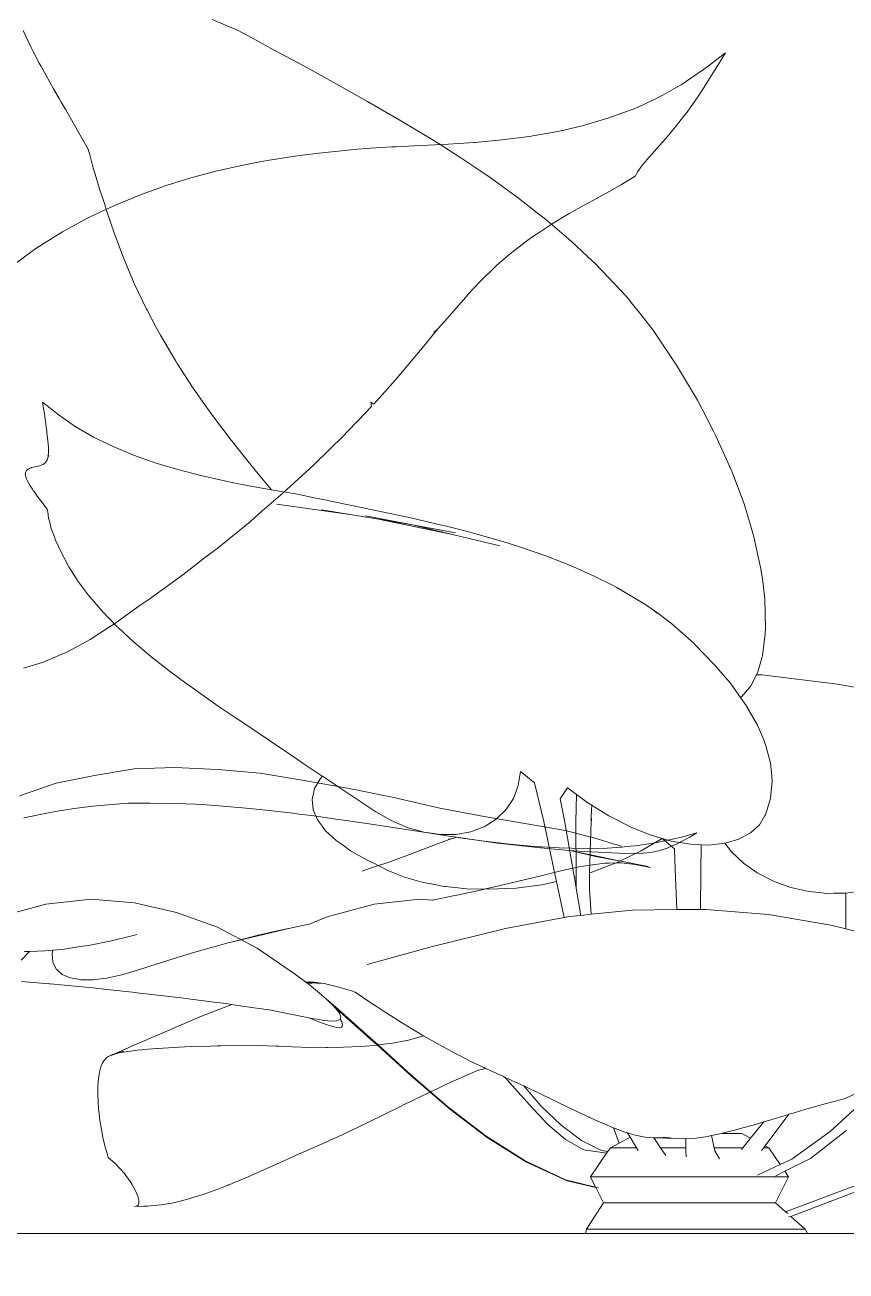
# Model space of a CAD drawing. Header units: inches. Extents: x 249 to 1192, y -18 to 440.
# Drawn here: x 597.602 to 597.947, y 264.332 to 264.856 of the extents above; entities that cross this region are included whole.
import ezdxf

# ---------------------------------------------------------------- set-up
doc = ezdxf.new("R2010")
doc.units = ezdxf.units.IN
doc.header["$MEASUREMENT"] = 0
doc.layers.add('DINDING', color=6, linetype='Continuous', lineweight=0)
doc.layers.add('VEGETASI', color=60, linetype='Continuous', lineweight=0)
doc.layers.add('KOLOM', color=5, linetype='Continuous')

# ---------------------------------------------------------------- blocks, each defined once
blk = doc.blocks.new('tanaman')
for p, q in [((585.20644, 360.33526), (585.19553, 360.33999)), ((585.11607, 360.33533), (585.11801, 360.33106)), ((585.21423, 360.33106), (585.20644, 360.33526)), ((585.11801, 360.33106), (585.11945, 360.32821)), ((585.11945, 360.32821), (585.12029, 360.32647)), ((585.22005, 360.32795), (585.21423, 360.33106)), ((585.2219, 360.32695), (585.22005, 360.32795)), ((585.12029, 360.32647), (585.12289, 360.32158)), ((585.23371, 360.32058), (585.2219, 360.32695)), ((585.87319, 360.32601), (585.86668, 360.32088)), ((585.87012, 360.32086), (585.87319, 360.32601)), ((585.12289, 360.32158), (585.12371, 360.32014)), ((585.12371, 360.32014), (585.12578, 360.31636)), ((585.24642, 360.31363), (585.23371, 360.32058)), ((585.86406, 360.31888), (585.85456, 360.31249)), ((585.86668, 360.32088), (585.86406, 360.31888)), ((585.86429, 360.31152), (585.86864, 360.31848)), ((585.86864, 360.31848), (585.87012, 360.32086)), ((585.12578, 360.31636), (585.12891, 360.31082)), ((585.24733, 360.31313), (585.24642, 360.31363)), ((585.26084, 360.30557), (585.24733, 360.31313)), ((585.85456, 360.31249), (585.85153, 360.31078)), ((585.12891, 360.31082), (585.13128, 360.30675)), ((585.84467, 360.30699), (585.83865, 360.30416)), ((585.8467, 360.30805), (585.84467, 360.30699)), ((585.85153, 360.31078), (585.8467, 360.30805)), ((585.86044, 360.3058), (585.86429, 360.31152)), ((585.13128, 360.30675), (585.13227, 360.30496)), ((585.13227, 360.30496), (585.13385, 360.3023)), ((585.13385, 360.3023), (585.13583, 360.29878)), ((585.27417, 360.29786), (585.26084, 360.30557)), ((585.8344, 360.30232), (585.82383, 360.29845)), ((585.83865, 360.30416), (585.8344, 360.30232)), ((585.85709, 360.30108), (585.85869, 360.30326)), ((585.85869, 360.30326), (585.86009, 360.30528)), ((585.86009, 360.30528), (585.86044, 360.3058)), ((585.13583, 360.29878), (585.13955, 360.29228)), ((585.27722, 360.29604), (585.27417, 360.29786)), ((585.82383, 360.29845), (585.81298, 360.2953)), ((585.85225, 360.29488), (585.85606, 360.29975)), ((585.85606, 360.29975), (585.85709, 360.30108)), ((585.13955, 360.29228), (585.14343, 360.28546)), ((585.28724, 360.28996), (585.27722, 360.29604)), ((585.80193, 360.29279), (585.79072, 360.29085)), ((585.80462, 360.29336), (585.80193, 360.29279)), ((585.8053, 360.29351), (585.80462, 360.29336)), ((585.80494, 360.2933), (585.80462, 360.29336)), ((585.8053, 360.29351), (585.80494, 360.2933)), ((585.81298, 360.2953), (585.8053, 360.29351)), ((585.8487, 360.29061), (585.85225, 360.29488)), ((585.29047, 360.28794), (585.28724, 360.28996)), ((585.29998, 360.28186), (585.29047, 360.28794)), ((585.73312, 360.28642), (585.72413, 360.28586)), ((585.73491, 360.28653), (585.73312, 360.28642)), ((585.74261, 360.28689), (585.73491, 360.28653)), ((585.7568, 360.28757), (585.74261, 360.28689)), ((585.76334, 360.28799), (585.7568, 360.28757)), ((585.76756, 360.28829), (585.76334, 360.28799)), ((585.7681, 360.28833), (585.76756, 360.28829)), ((585.77942, 360.28939), (585.7681, 360.28833)), ((585.79072, 360.29085), (585.77942, 360.28939)), ((585.84255, 360.28363), (585.84545, 360.28688)), ((585.84545, 360.28688), (585.84809, 360.28986)), ((585.84809, 360.28986), (585.8487, 360.29061)), ((585.14343, 360.28546), (585.14412, 360.28316)), ((585.14412, 360.28316), (585.14558, 360.2775)), ((585.30596, 360.27787), (585.29998, 360.28186)), ((585.69147, 360.28244), (585.68061, 360.28072)), ((585.69557, 360.28299), (585.69147, 360.28244)), ((585.70236, 360.28385), (585.69557, 360.28299)), ((585.71326, 360.28497), (585.70236, 360.28385)), ((585.71694, 360.28529), (585.71326, 360.28497)), ((585.72413, 360.28586), (585.71694, 360.28529)), ((585.83992, 360.28065), (585.84004, 360.2808)), ((585.84004, 360.2808), (585.84255, 360.28363)), ((585.14558, 360.2775), (585.1464, 360.27501)), ((585.31232, 360.27352), (585.30596, 360.27787)), ((585.65915, 360.27623), (585.6518, 360.2743)), ((585.66983, 360.27866), (585.65915, 360.27623)), ((585.67761, 360.28017), (585.66983, 360.27866)), ((585.68061, 360.28072), (585.67761, 360.28017)), ((585.83526, 360.27408), (585.83636, 360.27609)), ((585.83636, 360.27609), (585.83796, 360.2783)), ((585.83796, 360.2783), (585.8394, 360.28)), ((585.8394, 360.28), (585.83992, 360.28065)), ((585.1464, 360.27501), (585.14816, 360.26889)), ((585.32421, 360.26491), (585.31232, 360.27352)), ((585.64413, 360.27207), (585.63828, 360.27019)), ((585.64863, 360.27342), (585.64413, 360.27207)), ((585.6518, 360.2743), (585.64863, 360.27342)), ((585.82494, 360.26799), (585.82953, 360.2706)), ((585.82953, 360.2706), (585.83025, 360.27101)), ((585.83025, 360.27101), (585.83239, 360.2723)), ((585.83239, 360.2723), (585.83526, 360.27408)), ((585.14816, 360.26889), (585.15039, 360.26223)), ((585.62813, 360.26655), (585.61822, 360.26247)), ((585.63828, 360.27019), (585.62813, 360.26655)), ((585.81937, 360.26494), (585.81974, 360.26515)), ((585.81974, 360.26515), (585.82494, 360.26799)), ((585.15039, 360.26223), (585.15115, 360.25966)), ((585.33209, 360.25881), (585.32421, 360.26491)), ((585.61468, 360.26094), (585.60628, 360.25702)), ((585.61822, 360.26247), (585.61468, 360.26094)), ((585.80762, 360.25842), (585.81358, 360.26178)), ((585.81358, 360.26178), (585.81937, 360.26494)), ((585.15115, 360.25966), (585.15455, 360.24988)), ((585.33557, 360.25602), (585.33209, 360.25881)), ((585.34638, 360.24683), (585.33557, 360.25602)), ((585.60284, 360.25526), (585.59468, 360.25075)), ((585.60628, 360.25702), (585.60284, 360.25526)), ((585.79995, 360.25382), (585.80152, 360.25479)), ((585.80152, 360.25479), (585.80619, 360.25761)), ((585.80619, 360.25761), (585.80762, 360.25842)), ((585.15455, 360.24988), (585.15814, 360.24021)), ((585.59468, 360.25075), (585.58654, 360.24571)), ((585.79229, 360.24874), (585.79532, 360.2508)), ((585.79532, 360.2508), (585.79995, 360.25382)), ((585.35521, 360.23863), (585.34638, 360.24683)), ((585.58654, 360.24571), (585.5835, 360.2437)), ((585.78279, 360.2415), (585.78907, 360.2464)), ((585.78907, 360.2464), (585.79229, 360.24874)), ((585.15814, 360.24021), (585.15835, 360.23961)), ((585.15835, 360.23961), (585.16279, 360.22905)), ((585.5835, 360.2437), (585.57279, 360.2359)), ((585.77844, 360.23782), (585.78279, 360.2415)), ((585.35657, 360.23731), (585.35521, 360.23863)), ((585.36942, 360.22369), (585.35657, 360.23731)), ((585.77028, 360.23003), (585.77652, 360.23606)), ((585.77652, 360.23606), (585.77844, 360.23782)), ((585.16279, 360.22905), (585.16793, 360.2183)), ((585.76501, 360.2244), (585.77028, 360.23003)), ((585.37275, 360.21973), (585.36942, 360.22369)), ((585.7553, 360.21319), (585.76493, 360.22431)), ((585.76493, 360.22431), (585.76501, 360.2244)), ((585.16793, 360.2183), (585.16819, 360.21782)), ((585.37275, 360.21973), (585.37454, 360.21744)), ((585.37467, 360.21738), (585.37275, 360.21973)), ((585.37467, 360.21738), (585.37275, 360.21973)), ((585.37467, 360.21738), (585.37275, 360.21973)), ((585.37467, 360.21738), (585.37275, 360.21973)), ((585.37467, 360.21738), (585.37275, 360.21973)), ((585.16819, 360.21782), (585.17206, 360.21066)), ((585.37467, 360.21738), (585.37454, 360.21744)), ((585.38078, 360.20948), (585.37467, 360.21738)), ((585.75256, 360.21015), (585.7553, 360.21319)), ((585.17206, 360.21066), (585.17375, 360.20741)), ((585.39038, 360.19521), (585.38078, 360.20948)), ((585.74582, 360.20197), (585.75096, 360.20832)), ((585.75256, 360.21015), (585.75066, 360.20845)), ((585.75096, 360.20832), (585.75066, 360.20845)), ((585.75096, 360.20832), (585.75256, 360.21015)), ((585.75096, 360.20832), (585.75256, 360.21015)), ((585.75096, 360.20832), (585.75256, 360.21015)), ((585.75096, 360.20832), (585.75256, 360.21015)), ((585.75096, 360.20832), (585.75256, 360.21015)), ((585.17375, 360.20741), (585.18021, 360.19646)), ((585.73596, 360.19023), (585.74582, 360.20197)), ((585.18021, 360.19646), (585.18088, 360.19545)), ((585.18088, 360.19545), (585.18728, 360.18549)), ((585.39064, 360.1948), (585.39038, 360.19521)), ((585.39939, 360.18003), (585.39064, 360.1948)), ((585.72542, 360.17836), (585.73569, 360.18988)), ((585.73569, 360.18988), (585.73596, 360.19023)), ((585.18728, 360.18549), (585.19181, 360.17911)), ((585.12426, 360.1793), (585.12479, 360.1758)), ((585.12873, 360.17568), (585.12426, 360.1793)), ((585.19181, 360.17911), (585.19492, 360.17459)), ((585.40326, 360.1728), (585.39939, 360.18003)), ((585.71886, 360.17157), (585.72455, 360.17739)), ((585.72426, 360.1793), (585.72455, 360.17739)), ((585.72542, 360.17836), (585.72426, 360.1793)), ((585.12479, 360.1758), (585.12502, 360.17443)), ((585.12502, 360.17443), (585.12562, 360.17005)), ((585.13087, 360.174), (585.12873, 360.17568)), ((585.13799, 360.16907), (585.13087, 360.174)), ((585.19492, 360.17459), (585.19608, 360.17308)), ((585.19608, 360.17308), (585.20308, 360.16379)), ((585.40618, 360.16711), (585.40326, 360.1728)), ((585.71434, 360.16677), (585.71886, 360.17157)), ((585.12562, 360.17005), (585.126, 360.16699)), ((585.126, 360.16699), (585.12612, 360.16626)), ((585.12612, 360.16626), (585.12631, 360.1643)), ((585.14567, 360.1646), (585.13799, 360.16907)), ((585.40708, 360.16532), (585.40618, 360.16711)), ((585.71294, 360.16525), (585.71434, 360.16677)), ((585.12631, 360.1643), (585.1265, 360.16303)), ((585.1265, 360.16303), (585.12674, 360.16033)), ((585.14855, 360.16313), (585.14567, 360.1646)), ((585.15179, 360.16155), (585.14855, 360.16313)), ((585.15387, 360.16058), (585.15179, 360.16155)), ((585.16253, 360.15699), (585.15387, 360.16058)), ((585.20308, 360.16379), (585.20954, 360.15565)), ((585.41364, 360.15078), (585.40708, 360.16532)), ((585.70043, 360.15302), (585.71294, 360.16525)), ((585.12663, 360.15634), (585.12622, 360.15495)), ((585.12666, 360.15675), (585.12663, 360.15634)), ((585.12679, 360.15812), (585.12666, 360.15685)), ((585.12666, 360.15685), (585.12697, 360.1567)), ((585.12666, 360.15685), (585.12666, 360.15675)), ((585.12666, 360.15685), (585.12666, 360.15675)), ((585.12666, 360.15685), (585.12666, 360.15675)), ((585.12666, 360.15685), (585.12666, 360.15675)), ((585.12666, 360.15685), (585.12666, 360.15675)), ((585.12697, 360.1567), (585.12666, 360.15675)), ((585.12674, 360.16033), (585.12679, 360.15812)), ((585.17161, 360.15379), (585.16253, 360.15699)), ((585.20954, 360.15565), (585.21363, 360.15068)), ((585.11752, 360.15056), (585.11708, 360.14971)), ((585.11781, 360.15079), (585.11752, 360.15056)), ((585.11836, 360.15123), (585.11781, 360.15079)), ((585.11941, 360.15166), (585.11836, 360.15123)), ((585.11961, 360.15174), (585.11941, 360.15166)), ((585.12309, 360.15253), (585.11961, 360.15174)), ((585.12389, 360.15285), (585.12309, 360.15253)), ((585.12442, 360.15307), (585.12389, 360.15285)), ((585.12449, 360.1531), (585.12442, 360.15307)), ((585.12552, 360.15389), (585.12449, 360.1531)), ((585.12622, 360.15495), (585.12552, 360.15389)), ((585.1734, 360.15323), (585.17161, 360.15379)), ((585.18104, 360.15095), (585.1734, 360.15323)), ((585.19077, 360.14841), (585.18104, 360.15095)), ((585.21363, 360.15068), (585.21613, 360.14757)), ((585.41386, 360.15025), (585.41364, 360.15078)), ((585.41903, 360.13653), (585.41386, 360.15025)), ((585.68731, 360.14096), (585.69993, 360.15257)), ((585.69993, 360.15257), (585.70043, 360.15302)), ((585.11705, 360.14907), (585.11702, 360.14866)), ((585.11702, 360.14866), (585.11734, 360.14739)), ((585.11708, 360.14971), (585.11705, 360.14907)), ((585.11734, 360.14739), (585.11754, 360.14699)), ((585.11754, 360.14699), (585.11802, 360.14589)), ((585.11802, 360.14589), (585.11903, 360.14413)), ((585.20074, 360.14615), (585.19077, 360.14841)), ((585.2013, 360.14603), (585.20074, 360.14615)), ((585.20388, 360.14551), (585.2013, 360.14603)), ((585.21087, 360.14411), (585.20388, 360.14551)), ((585.21613, 360.14757), (585.22046, 360.14238)), ((585.11903, 360.14413), (585.11999, 360.14274)), ((585.11999, 360.14274), (585.12038, 360.1421)), ((585.12038, 360.1421), (585.12112, 360.14113)), ((585.12112, 360.14113), (585.12204, 360.13979)), ((585.12204, 360.13979), (585.124, 360.13718)), ((585.22046, 360.14238), (585.21087, 360.14411)), ((585.22112, 360.14226), (585.22046, 360.14238)), ((585.23142, 360.14056), (585.22112, 360.14226)), ((585.23838, 360.1391), (585.23142, 360.14056)), ((585.67847, 360.13344), (585.68731, 360.14096)), ((585.124, 360.13718), (585.12625, 360.13429)), ((585.12625, 360.13429), (585.12644, 360.13323)), ((585.2543, 360.13191), (585.2227, 360.13643)), ((585.24356, 360.13804), (585.23838, 360.1391)), ((585.2452, 360.1377), (585.24356, 360.13804)), ((585.25567, 360.13555), (585.2452, 360.1377)), ((585.26689, 360.13321), (585.25567, 360.13555)), ((585.42177, 360.12763), (585.41903, 360.13653)), ((585.12644, 360.13323), (585.12676, 360.13051)), ((585.12676, 360.13051), (585.12714, 360.12929)), ((585.12714, 360.12929), (585.12793, 360.12617)), ((585.2543, 360.13191), (585.2414, 360.13404)), ((585.26545, 360.13008), (585.2543, 360.13191)), ((585.27973, 360.12773), (585.26, 360.13149)), ((585.29645, 360.12372), (585.26545, 360.13008)), ((585.27973, 360.12773), (585.26545, 360.13008)), ((585.26769, 360.13304), (585.26689, 360.13321)), ((585.27959, 360.13046), (585.26769, 360.13304)), ((585.29132, 360.12775), (585.27959, 360.13046)), ((585.65957, 360.1177), (585.67365, 360.12916)), ((585.67365, 360.12916), (585.67847, 360.13344)), ((585.12793, 360.12617), (585.12928, 360.12268)), ((585.29774, 360.12431), (585.27973, 360.12773)), ((585.29645, 360.12372), (585.27973, 360.12773)), ((585.294, 360.1271), (585.29132, 360.12775)), ((585.30285, 360.12487), (585.294, 360.1271)), ((585.30569, 360.12411), (585.30285, 360.12487)), ((585.31412, 360.12176), (585.30569, 360.12411)), ((585.42319, 360.12266), (585.42177, 360.12763)), ((585.12928, 360.12268), (585.12975, 360.12129)), ((585.12975, 360.12129), (585.13222, 360.1159)), ((585.3164, 360.11894), (585.29645, 360.12372)), ((585.31943, 360.12017), (585.31412, 360.12176)), ((585.32511, 360.11837), (585.31943, 360.12017)), ((585.42609, 360.10927), (585.42319, 360.12266)), ((585.13222, 360.1159), (585.13517, 360.11038)), ((585.33579, 360.11468), (585.32511, 360.11837)), ((585.34293, 360.11193), (585.33579, 360.11468)), ((585.65228, 360.11223), (585.65453, 360.11394)), ((585.65453, 360.11394), (585.65957, 360.1177)), ((585.13517, 360.11038), (585.13534, 360.11004)), ((585.13534, 360.11004), (585.13923, 360.10395)), ((585.34611, 360.11062), (585.34293, 360.11193)), ((585.35605, 360.10619), (585.34611, 360.11062)), ((585.42672, 360.10486), (585.42609, 360.10927)), ((585.64518, 360.10667), (585.65228, 360.11223)), ((585.13923, 360.10395), (585.1439, 360.09774)), ((585.3643, 360.10203), (585.35605, 360.10619)), ((585.42698, 360.10286), (585.42672, 360.10486)), ((585.42772, 360.09648), (585.42698, 360.10286)), ((585.63059, 360.09613), (585.64518, 360.10667)), ((585.1439, 360.09774), (585.14414, 360.09747)), ((585.36559, 360.10134), (585.3643, 360.10203)), ((585.37778, 360.09405), (585.36559, 360.10134)), ((585.14414, 360.09747), (585.14773, 360.09333)), ((585.14773, 360.09333), (585.14933, 360.09143)), ((585.38093, 360.09189), (585.37778, 360.09405)), ((585.42803, 360.08436), (585.42772, 360.09648)), ((585.61605, 360.08587), (585.62735, 360.09397)), ((585.62735, 360.09397), (585.63059, 360.09613)), ((585.14933, 360.09143), (585.15549, 360.08507)), ((585.38093, 360.09189), (585.38254, 360.09068)), ((585.38276, 360.09059), (585.38093, 360.09189)), ((585.38276, 360.09059), (585.38254, 360.09068)), ((585.38868, 360.0861), (585.38276, 360.09059)), ((585.15549, 360.08507), (585.15613, 360.08449)), ((585.15613, 360.08449), (585.16235, 360.07868)), ((585.39799, 360.07784), (585.38868, 360.0861)), ((585.42783, 360.08188), (585.42803, 360.08436)), ((585.60635, 360.07957), (585.61444, 360.08486)), ((585.61444, 360.08486), (585.61605, 360.08587)), ((585.16235, 360.07868), (585.16678, 360.07497)), ((585.39824, 360.07759), (585.39799, 360.07784)), ((585.40664, 360.06898), (585.39824, 360.07759)), ((585.42678, 360.07287), (585.42783, 360.08188)), ((585.59671, 360.07433), (585.60635, 360.07957)), ((585.16678, 360.07497), (585.16987, 360.07231)), ((585.16987, 360.07231), (585.17101, 360.07144)), ((585.17101, 360.07144), (585.178, 360.06599)), ((585.42486, 360.06593), (585.42649, 360.07175)), ((585.42649, 360.07175), (585.42678, 360.07287)), ((585.58729, 360.07028), (585.59313, 360.07285)), ((585.59313, 360.07285), (585.59671, 360.07433)), ((585.41025, 360.06479), (585.40664, 360.06898)), ((585.57822, 360.06755), (585.58663, 360.0701)), ((585.58663, 360.0701), (585.58729, 360.07028)), ((585.178, 360.06599), (585.18451, 360.0612)), ((585.18451, 360.0612), (585.18865, 360.05826)), ((585.41302, 360.06145), (585.41025, 360.06479)), ((585.41387, 360.06039), (585.41302, 360.06145)), ((585.42187, 360.06011), (585.42424, 360.06473)), ((585.42424, 360.06473), (585.42486, 360.06593)), ((585.42424, 360.06473), (585.42652, 360.06466)), ((585.42652, 360.06466), (585.45826, 360.06082)), ((585.18865, 360.05826), (585.19121, 360.05641)), ((585.19121, 360.05641), (585.19809, 360.05162)), ((585.4175, 360.05525), (585.41387, 360.06039)), ((585.4179, 360.05552), (585.42041, 360.0584)), ((585.42041, 360.0584), (585.42187, 360.06011)), ((585.45826, 360.06082), (585.48477, 360.05619)), ((585.19809, 360.05162), (585.20513, 360.04684)), ((585.4175, 360.05525), (585.41757, 360.0553)), ((585.41988, 360.0519), (585.4175, 360.05525)), ((585.41757, 360.0553), (585.4179, 360.05552)), ((585.42006, 360.05159), (585.41988, 360.0519)), ((585.42461, 360.04355), (585.42006, 360.05159)), ((585.20513, 360.04684), (585.20839, 360.04468)), ((585.20839, 360.04468), (585.21228, 360.04201)), ((585.21228, 360.04201), (585.22684, 360.03219)), ((585.42685, 360.03837), (585.42461, 360.04355)), ((585.42803, 360.03543), (585.42685, 360.03837)), ((585.43011, 360.02757), (585.42803, 360.03543)), ((585.22684, 360.03219), (585.22929, 360.03058)), ((585.22929, 360.03058), (585.23002, 360.03009)), ((585.23002, 360.03009), (585.23423, 360.02722)), ((585.23423, 360.02722), (585.24168, 360.02222)), ((585.4304, 360.025), (585.43011, 360.02757)), ((585.43052, 360.02383), (585.4304, 360.025)), ((585.62479, 360.0252), (585.60808, 360.02251)), ((585.64188, 360.02582), (585.62479, 360.0252)), ((585.65988, 360.025), (585.64188, 360.02582)), ((585.67776, 360.02346), (585.65988, 360.025)), ((585.23856, 360.01694), (585.24101, 360.02125)), ((585.24101, 360.02125), (585.24112, 360.02138)), ((585.24112, 360.02138), (585.24182, 360.02212)), ((585.24168, 360.02222), (585.24182, 360.02212)), ((585.24182, 360.02212), (585.24918, 360.01721)), ((585.32415, 360.01826), (585.32507, 360.02412)), ((585.32507, 360.02412), (585.33103, 360.01935)), ((585.3349, 360.00307), (585.33103, 360.01935)), ((585.4302, 360.01289), (585.43084, 360.02004)), ((585.43084, 360.02004), (585.43052, 360.02383)), ((585.59197, 360.01924), (585.57662, 360.01391)), ((585.60808, 360.02251), (585.59197, 360.01924)), ((585.69622, 360.02034), (585.67776, 360.02346)), ((585.71513, 360.01705), (585.69622, 360.02034)), ((585.23765, 360.01313), (585.23804, 360.01486)), ((585.23804, 360.01486), (585.23856, 360.01694)), ((585.24918, 360.01721), (585.25381, 360.01418)), ((585.25381, 360.01418), (585.25673, 360.01221)), ((585.32209, 360.01285), (585.32415, 360.01826)), ((585.34485, 360.01723), (585.34177, 360.01268)), ((585.34485, 360.01723), (585.34856, 360.01451)), ((585.34837, 360.00301), (585.34856, 360.01451)), ((585.34856, 360.01451), (585.35344, 360.01094)), ((585.73386, 360.0132), (585.71513, 360.01705)), ((585.23753, 360.01257), (585.23765, 360.01313)), ((585.23793, 360.00817), (585.23753, 360.01257)), ((585.25673, 360.01221), (585.26433, 360.00724)), ((585.31895, 360.00807), (585.32209, 360.01285)), ((585.34177, 360.01268), (585.34354, 360.00353)), ((585.35344, 360.01094), (585.35502, 360.00997)), ((585.35502, 360.00997), (585.35482, 360.0057)), ((585.35502, 360.00997), (585.3563, 360.00919)), ((585.3563, 360.00919), (585.36224, 360.00546)), ((585.42807, 360.00597), (585.42978, 360.01143)), ((585.42978, 360.01143), (585.4302, 360.01289)), ((585.60738, 360.00957), (585.59953, 360.00858)), ((585.61067, 360.0099), (585.60738, 360.00957)), ((585.61872, 360.01057), (585.61067, 360.0099)), ((585.62209, 360.01076), (585.61872, 360.01057)), ((585.63138, 360.01089), (585.62209, 360.01076)), ((585.64087, 360.01075), (585.63138, 360.01089)), ((585.64633, 360.01057), (585.64087, 360.01075)), ((585.65053, 360.01037), (585.64633, 360.01057)), ((585.65348, 360.01021), (585.65053, 360.01037)), ((585.66032, 360.00975), (585.65348, 360.01021)), ((585.67024, 360.00893), (585.66032, 360.00975)), ((585.67746, 360.00822), (585.67024, 360.00893)), ((585.75319, 360.00877), (585.73386, 360.0132)), ((585.77178, 360.00528), (585.75319, 360.00877)), ((585.238, 360.00801), (585.23793, 360.00817)), ((585.23977, 360.00377), (585.238, 360.00801)), ((585.24185, 360.00103), (585.23977, 360.00377)), ((585.26433, 360.00724), (585.26704, 360.0057)), ((585.26704, 360.0057), (585.27076, 360.00355)), ((585.27076, 360.00355), (585.27751, 360.00067)), ((585.30985, 360.00095), (585.31483, 360.00406)), ((585.31483, 360.00406), (585.31895, 360.00807)), ((585.34354, 360.00353), (585.3475, 359.98093)), ((585.35482, 360.0057), (585.35473, 360.00336)), ((585.35482, 360.0057), (585.35497, 360.00338)), ((585.36224, 360.00546), (585.36561, 360.00377)), ((585.36561, 360.00377), (585.37112, 360.00092)), ((585.42551, 360.00176), (585.42767, 360.0053)), ((585.42767, 360.0053), (585.42807, 360.00597)), ((585.58874, 360.00681), (585.57836, 360.00461)), ((585.59169, 360.00736), (585.58874, 360.00681)), ((585.59953, 360.00858), (585.59169, 360.00736)), ((585.68024, 360.00792), (585.67746, 360.00822)), ((585.69031, 360.00675), (585.68024, 360.00792)), ((585.69412, 360.00627), (585.69031, 360.00675)), ((585.70041, 360.00544), (585.69412, 360.00627)), ((585.71051, 360.00403), (585.70041, 360.00544)), ((585.71392, 360.00353), (585.71051, 360.00403)), ((585.72058, 360.00254), (585.71392, 360.00353)), ((585.80199, 360.00003), (585.77178, 360.00528)), ((585.24302, 359.9994), (585.24185, 360.00103)), ((585.24766, 359.99509), (585.24302, 359.9994)), ((585.27751, 360.00067), (585.28441, 359.99869)), ((585.28441, 359.99869), (585.28872, 359.99808)), ((585.29791, 359.99773), (585.30416, 359.99882)), ((585.30416, 359.99882), (585.30929, 360.00074)), ((585.30929, 360.00074), (585.30985, 360.00095)), ((585.33971, 359.9805), (585.3349, 360.00307)), ((585.34845, 359.97989), (585.34837, 360.00301)), ((585.35473, 360.00336), (585.35411, 359.98155)), ((585.35497, 360.00338), (585.35473, 360.00336)), ((585.37112, 360.00092), (585.37991, 359.9974)), ((585.41992, 359.99734), (585.42174, 359.9983)), ((585.42174, 359.9983), (585.42551, 360.00176)), ((585.72893, 360.00127), (585.72058, 360.00254)), ((585.72893, 360.00127), (585.75095, 359.99788)), ((585.80199, 360.00003), (585.80588, 359.99929)), ((585.80588, 359.99929), (585.80706, 359.99904)), ((585.80706, 359.99904), (585.81196, 359.99787)), ((585.86123, 359.99835), (585.8548, 359.99661)), ((585.85823, 359.99659), (585.86123, 359.99835)), ((585.24974, 359.9937), (585.24766, 359.99509)), ((585.25068, 359.99305), (585.24974, 359.9937)), ((585.25366, 359.99087), (585.25068, 359.99305)), ((585.28872, 359.99808), (585.29127, 359.9977)), ((585.29127, 359.9977), (585.29415, 359.99772)), ((585.29415, 359.99772), (585.29791, 359.99773)), ((585.38456, 359.99602), (585.37551, 359.99063)), ((585.37991, 359.9974), (585.38002, 359.99737)), ((585.38002, 359.99737), (585.38845, 359.99493)), ((585.38456, 359.99602), (585.38975, 359.99164)), ((585.38845, 359.99493), (585.39658, 359.99355)), ((585.39658, 359.99355), (585.39996, 359.99343)), ((585.39996, 359.99343), (585.40103, 359.99338)), ((585.40085, 359.98221), (585.40103, 359.99338)), ((585.40103, 359.99338), (585.40413, 359.99323)), ((585.40413, 359.99323), (585.41093, 359.99396)), ((585.41093, 359.99396), (585.41096, 359.99397)), ((585.41096, 359.99397), (585.41643, 359.99556)), ((585.41376, 359.99033), (585.41096, 359.99397)), ((585.41643, 359.99556), (585.41685, 359.99567)), ((585.41685, 359.99567), (585.41992, 359.99734)), ((585.74273, 359.99009), (585.75222, 359.9937)), ((585.75702, 359.99697), (585.75095, 359.99788)), ((585.75222, 359.9937), (585.75712, 359.99553)), ((585.75862, 359.99602), (585.75684, 359.99564)), ((585.75712, 359.99553), (585.75684, 359.99564)), ((585.76095, 359.9964), (585.75702, 359.99697)), ((585.75923, 359.99662), (585.75702, 359.99697)), ((585.75712, 359.99553), (585.75862, 359.99602)), ((585.75862, 359.99602), (585.76018, 359.99648)), ((585.76018, 359.99648), (585.75923, 359.99662)), ((585.77751, 359.99398), (585.76018, 359.99648)), ((585.76145, 359.99633), (585.76095, 359.9964)), ((585.77197, 359.99489), (585.76145, 359.99633)), ((585.78249, 359.99365), (585.77197, 359.99489)), ((585.79555, 359.992), (585.77751, 359.99398)), ((585.77751, 359.99398), (585.79295, 359.99267)), ((585.79295, 359.99267), (585.78249, 359.99365)), ((585.81196, 359.99787), (585.81667, 359.99658)), ((585.81667, 359.99658), (585.81697, 359.9965)), ((585.81697, 359.9965), (585.82116, 359.99525)), ((585.82116, 359.99525), (585.82483, 359.99412)), ((585.82483, 359.99412), (585.82541, 359.99394)), ((585.82541, 359.99394), (585.82711, 359.99341)), ((585.82711, 359.99341), (585.82938, 359.99272)), ((585.83534, 359.99295), (585.83338, 359.99273)), ((585.84294, 359.99404), (585.83534, 359.99295)), ((585.84775, 359.99503), (585.84294, 359.99404)), ((585.84775, 359.99503), (585.84766, 359.99509)), ((585.85222, 359.99595), (585.84775, 359.99503)), ((585.85089, 359.99289), (585.85266, 359.99364)), ((585.8548, 359.99661), (585.85222, 359.99595)), ((585.85266, 359.99364), (585.85681, 359.9958)), ((585.85681, 359.9958), (585.85823, 359.99659)), ((585.26098, 359.98674), (585.25366, 359.99087)), ((585.37235, 359.98914), (585.36575, 359.98591)), ((585.37551, 359.99063), (585.37235, 359.98914)), ((585.38975, 359.99164), (585.39007, 359.98323)), ((585.4188, 359.98557), (585.41376, 359.99033)), ((585.73183, 359.98609), (585.74246, 359.98998)), ((585.74246, 359.98998), (585.74273, 359.99009)), ((585.79547, 359.99248), (585.79295, 359.99267)), ((585.79578, 359.99244), (585.79547, 359.99248)), ((585.79611, 359.99244), (585.79547, 359.99248)), ((585.80747, 359.99101), (585.79555, 359.992)), ((585.79611, 359.99244), (585.79578, 359.99244)), ((585.80331, 359.99202), (585.79611, 359.99244)), ((585.81353, 359.99178), (585.80331, 359.99202)), ((585.80747, 359.99101), (585.80925, 359.9906)), ((585.81381, 359.99048), (585.80747, 359.99101)), ((585.80925, 359.9906), (585.82922, 359.98644)), ((585.80925, 359.9906), (585.81867, 359.98848)), ((585.82357, 359.99199), (585.81353, 359.99178)), ((585.83141, 359.9897), (585.81381, 359.99048)), ((585.81867, 359.98848), (585.82922, 359.98644)), ((585.82761, 359.99224), (585.82357, 359.99199)), ((585.82956, 359.9924), (585.82761, 359.99224)), ((585.82938, 359.99272), (585.82956, 359.9924)), ((585.83338, 359.99273), (585.82956, 359.9924)), ((585.83833, 359.98976), (585.83141, 359.9897)), ((585.83833, 359.98976), (585.83883, 359.98978)), ((585.83883, 359.98978), (585.84182, 359.99011)), ((585.84182, 359.99011), (585.84514, 359.99083)), ((585.84514, 359.99083), (585.84607, 359.99108)), ((585.84607, 359.99108), (585.8475, 359.99153)), ((585.8475, 359.99153), (585.84877, 359.99199)), ((585.84877, 359.99199), (585.85089, 359.99289)), ((585.26286, 359.9859), (585.26098, 359.98674)), ((585.26959, 359.98246), (585.26286, 359.9859)), ((585.2707, 359.98205), (585.26959, 359.98246)), ((585.36187, 359.98444), (585.35546, 359.98195)), ((585.36575, 359.98591), (585.36187, 359.98444)), ((585.39007, 359.98323), (585.39075, 359.96614)), ((585.42457, 359.98154), (585.4188, 359.98557)), ((585.72056, 359.98223), (585.72174, 359.98266)), ((585.72174, 359.98266), (585.72614, 359.98421)), ((585.72614, 359.98421), (585.73183, 359.98609)), ((585.80466, 359.98254), (585.79737, 359.98075)), ((585.81181, 359.98404), (585.80466, 359.98254)), ((585.8136, 359.9844), (585.81181, 359.98404)), ((585.81836, 359.98509), (585.8136, 359.9844)), ((585.82252, 359.98556), (585.81836, 359.98509)), ((585.82427, 359.98566), (585.82252, 359.98556)), ((585.82795, 359.9858), (585.82427, 359.98566)), ((585.82951, 359.98577), (585.82795, 359.9858)), ((585.82922, 359.98644), (585.84073, 359.98422)), ((585.83526, 359.98513), (585.82951, 359.98577)), ((585.84073, 359.98422), (585.83526, 359.98513)), ((585.84173, 359.98383), (585.83526, 359.98513)), ((585.27635, 359.97975), (585.2707, 359.98205)), ((585.28418, 359.97754), (585.27635, 359.97975)), ((585.28749, 359.97697), (585.28418, 359.97754)), ((585.34026, 359.97787), (585.334, 359.97656)), ((585.34026, 359.97787), (585.33971, 359.9805)), ((585.34338, 359.96279), (585.34026, 359.97787)), ((585.3475, 359.98093), (585.34771, 359.97967)), ((585.34845, 359.97989), (585.34771, 359.97967)), ((585.34771, 359.97967), (585.34847, 359.97511)), ((585.34847, 359.97511), (585.34845, 359.97989)), ((585.35411, 359.98155), (585.35403, 359.97878)), ((585.35403, 359.97878), (585.35413, 359.97469)), ((585.35546, 359.98195), (585.35411, 359.98155)), ((585.40067, 359.96618), (585.40085, 359.98221)), ((585.42474, 359.98142), (585.42457, 359.98154)), ((585.43141, 359.978), (585.42474, 359.98142)), ((585.43213, 359.97775), (585.43141, 359.978)), ((585.43862, 359.97541), (585.43213, 359.97775)), ((585.78862, 359.97857), (585.77972, 359.97647)), ((585.79694, 359.98063), (585.78862, 359.97857)), ((585.79737, 359.98075), (585.79694, 359.98063)), ((585.29295, 359.97589), (585.28749, 359.97697)), ((585.29364, 359.97584), (585.29295, 359.97589)), ((585.3025, 359.97491), (585.29364, 359.97584)), ((585.31265, 359.97465), (585.3025, 359.97491)), ((585.3185, 359.97498), (585.31265, 359.97465)), ((585.32321, 359.97518), (585.3185, 359.97498)), ((585.334, 359.97656), (585.32321, 359.97518)), ((585.34847, 359.97511), (585.35039, 359.96369)), ((585.35413, 359.97469), (585.35473, 359.96414)), ((585.44618, 359.97371), (585.43862, 359.97541)), ((585.45054, 359.97327), (585.44618, 359.97371)), ((585.45386, 359.97292), (585.45054, 359.97327)), ((585.45668, 359.97298), (585.45386, 359.97292)), ((585.46145, 359.97304), (585.45668, 359.97298)), ((585.46177, 359.97308), (585.46145, 359.97304)), ((585.46874, 359.97403), (585.46177, 359.97308)), ((585.46177, 359.97308), (585.46177, 359.95802)), ((585.75946, 359.97204), (585.7501, 359.97009)), ((585.76041, 359.97222), (585.75946, 359.97204)), ((585.7703, 359.97435), (585.76041, 359.97222)), ((585.77309, 359.97501), (585.7703, 359.97435)), ((585.77931, 359.97638), (585.77309, 359.97501)), ((585.77972, 359.97647), (585.77931, 359.97638)), ((585.10585, 359.96305), (585.12561, 359.96843)), ((585.12561, 359.96843), (585.14464, 359.97049)), ((585.14464, 359.97049), (585.16289, 359.96898)), ((585.16289, 359.96898), (585.18058, 359.96495)), ((585.70585, 359.96305), (585.72561, 359.96843)), ((585.72561, 359.96843), (585.74464, 359.97049)), ((585.74464, 359.97049), (585.74989, 359.97005)), ((585.7501, 359.97009), (585.74989, 359.97005)), ((585.18058, 359.96495), (585.19779, 359.95871)), ((585.34338, 359.96279), (585.31882, 359.95823)), ((585.34556, 359.96319), (585.34338, 359.96279)), ((585.35039, 359.96369), (585.34556, 359.96319)), ((585.35473, 359.96414), (585.35039, 359.96369)), ((585.37217, 359.96593), (585.35473, 359.96414)), ((585.39075, 359.96614), (585.37217, 359.96593)), ((585.39863, 359.96623), (585.39075, 359.96614)), ((585.39863, 359.96623), (585.40067, 359.96618)), ((585.40067, 359.96618), (585.403, 359.96612)), ((585.42933, 359.96407), (585.403, 359.96612)), ((585.45552, 359.95961), (585.42933, 359.96407)), ((585.69826, 359.96002), (585.70585, 359.96305)), ((585.19779, 359.95871), (585.21444, 359.94992)), ((585.28755, 359.9505), (585.31882, 359.95823)), ((585.46177, 359.95802), (585.45552, 359.95961)), ((585.47201, 359.95543), (585.46177, 359.95802)), ((585.66552, 359.95247), (585.69027, 359.9584)), ((585.68556, 359.95735), (585.67694, 359.95534)), ((585.69027, 359.9584), (585.68556, 359.95735)), ((585.6942, 359.95921), (585.69027, 359.9584)), ((585.69826, 359.96002), (585.6942, 359.95921)), ((585.60203, 359.95058), (585.60559, 359.95108)), ((585.60559, 359.95108), (585.6152, 359.95302)), ((585.6152, 359.95302), (585.62329, 359.95501)), ((585.62329, 359.95501), (585.62489, 359.95538)), ((585.62489, 359.95538), (585.62592, 359.95565)), ((585.66467, 359.95225), (585.65979, 359.9509)), ((585.66552, 359.95247), (585.66467, 359.95225)), ((585.66834, 359.95319), (585.66552, 359.95247)), ((585.67694, 359.95534), (585.66834, 359.95319)), ((585.21444, 359.94992), (585.23061, 359.9389)), ((585.28755, 359.9505), (585.26067, 359.94311)), ((585.57728, 359.94496), (585.58081, 359.94855)), ((585.57871, 359.94848), (585.58081, 359.94855)), ((585.58081, 359.94855), (585.58719, 359.94875)), ((585.58719, 359.94875), (585.59061, 359.94909)), ((585.5903, 359.94757), (585.59061, 359.94909)), ((585.5906, 359.94417), (585.5903, 359.94757)), ((585.59061, 359.94909), (585.59555, 359.94958)), ((585.59555, 359.94958), (585.5962, 359.94964)), ((585.5962, 359.94964), (585.60203, 359.95058)), ((585.64286, 359.94597), (585.63774, 359.9444)), ((585.65129, 359.94849), (585.64286, 359.94597)), ((585.65979, 359.9509), (585.65129, 359.94849)), ((585.5906, 359.94408), (585.5906, 359.94417)), ((585.59201, 359.94117), (585.5906, 359.94408)), ((585.59226, 359.94095), (585.59201, 359.94117)), ((585.59449, 359.93894), (585.59226, 359.94095)), ((585.62622, 359.94065), (585.62343, 359.93985)), ((585.63449, 359.94335), (585.62622, 359.94065)), ((585.63774, 359.9444), (585.63449, 359.94335)), ((585.1271, 359.93498), (585.11546, 359.93593)), ((585.23061, 359.9389), (585.23488, 359.93564)), ((585.23475, 359.93561), (585.23478, 359.93561)), ((585.23488, 359.93564), (585.23478, 359.93561)), ((585.23478, 359.93561), (585.23494, 359.9356)), ((585.23506, 359.93568), (585.23488, 359.93564)), ((585.23494, 359.9356), (585.23587, 359.93489)), ((585.23494, 359.9356), (585.23518, 359.93558)), ((585.23629, 359.93572), (585.23506, 359.93568)), ((585.23518, 359.93558), (585.23536, 359.93552)), ((585.23536, 359.93552), (585.2369, 359.9354)), ((585.23642, 359.93573), (585.23629, 359.93572)), ((585.23844, 359.93564), (585.23642, 359.93573)), ((585.2369, 359.9354), (585.23713, 359.9354)), ((585.23713, 359.9354), (585.23818, 359.93533)), ((585.24133, 359.93519), (585.23844, 359.93564)), ((585.59796, 359.93743), (585.59449, 359.93894)), ((585.60044, 359.93701), (585.59796, 359.93743)), ((585.60233, 359.93667), (585.60044, 359.93701)), ((585.60425, 359.93667), (585.60233, 359.93667)), ((585.60749, 359.93665), (585.60425, 359.93667)), ((585.61177, 359.93716), (585.60749, 359.93665)), ((585.6133, 359.93734), (585.61177, 359.93716)), ((585.6196, 359.9387), (585.6133, 359.93734)), ((585.62343, 359.93985), (585.6196, 359.9387)), ((585.12743, 359.93494), (585.1271, 359.93498)), ((585.13945, 359.93378), (585.12743, 359.93494)), ((585.1454, 359.93324), (585.13945, 359.93378)), ((585.15002, 359.93272), (585.1454, 359.93324)), ((585.15146, 359.93255), (585.15002, 359.93272)), ((585.16336, 359.93126), (585.15146, 359.93255)), ((585.16381, 359.93122), (585.16336, 359.93126)), ((585.17507, 359.92991), (585.16381, 359.93122)), ((585.23587, 359.93489), (585.23818, 359.93533)), ((585.23587, 359.93489), (585.23728, 359.93382)), ((585.23728, 359.93382), (585.2415, 359.93038)), ((585.23818, 359.93533), (585.23936, 359.93526)), ((585.23936, 359.93526), (585.24133, 359.93519)), ((585.24133, 359.93519), (585.24147, 359.9352)), ((585.24255, 359.93503), (585.24147, 359.9352)), ((585.2415, 359.93038), (585.2426, 359.92941)), ((585.24538, 359.93435), (585.24255, 359.93503)), ((585.24873, 359.93354), (585.24538, 359.93435)), ((585.25012, 359.93311), (585.24873, 359.93354)), ((585.25405, 359.93202), (585.25012, 359.93311)), ((585.25568, 359.93148), (585.25405, 359.93202)), ((585.25876, 359.92937), (585.25568, 359.93148)), ((585.18244, 359.92909), (585.17507, 359.92991)), ((585.1865, 359.92852), (585.18244, 359.92909)), ((585.19755, 359.92709), (585.1865, 359.92852)), ((585.19104, 359.92144), (585.20386, 359.92629)), ((585.20125, 359.92665), (585.19755, 359.92709)), ((585.20291, 359.92643), (585.20125, 359.92665)), ((585.20386, 359.92629), (585.20291, 359.92643)), ((585.20815, 359.92563), (585.20386, 359.92629)), ((585.2203, 359.92383), (585.20815, 359.92563)), ((585.2426, 359.92941), (585.24358, 359.92851)), ((585.24358, 359.92851), (585.24734, 359.92534)), ((585.24358, 359.92851), (585.24489, 359.92732)), ((585.24489, 359.92732), (585.24584, 359.92636)), ((585.24584, 359.92636), (585.24635, 359.92582)), ((585.24635, 359.92582), (585.24768, 359.92475)), ((585.24635, 359.92582), (585.24694, 359.9252)), ((585.24781, 359.92448), (585.24694, 359.9252)), ((585.24694, 359.9252), (585.24739, 359.92472)), ((585.24734, 359.92534), (585.26309, 359.9113)), ((585.26225, 359.92702), (585.25876, 359.92937)), ((585.26445, 359.92559), (585.26225, 359.92702)), ((585.26614, 359.92444), (585.26445, 359.92559)), ((585.17475, 359.91432), (585.19104, 359.92144)), ((585.22761, 359.92237), (585.2203, 359.92383)), ((585.22856, 359.9222), (585.22761, 359.92237)), ((585.23331, 359.92118), (585.22856, 359.9222)), ((585.23331, 359.92118), (585.2362, 359.92064)), ((585.23827, 359.92025), (585.2362, 359.92064)), ((585.24041, 359.919), (585.2362, 359.92064)), ((585.23983, 359.92005), (585.23827, 359.92025)), ((585.24239, 359.9196), (585.23983, 359.92005)), ((585.24739, 359.92472), (585.24898, 359.92262)), ((585.2635, 359.91051), (585.24781, 359.92448)), ((585.24866, 359.91976), (585.24792, 359.91942)), ((585.24925, 359.91998), (585.24866, 359.91976)), ((585.24898, 359.92262), (585.2496, 359.92104)), ((585.24927, 359.92006), (585.24925, 359.91998)), ((585.2496, 359.92104), (585.24927, 359.92006)), ((585.24996, 359.91895), (585.24927, 359.92006)), ((585.26744, 359.92363), (585.26614, 359.92444)), ((585.27042, 359.92167), (585.26744, 359.92363)), ((585.27509, 359.91873), (585.27042, 359.92167)), ((585.24041, 359.919), (585.24186, 359.91847)), ((585.24186, 359.91847), (585.24386, 359.91769)), ((585.24263, 359.91959), (585.24239, 359.9196)), ((585.24562, 359.91931), (585.24263, 359.91959)), ((585.24386, 359.91769), (585.24664, 359.91685)), ((585.24792, 359.91942), (585.24562, 359.91931)), ((585.24664, 359.91685), (585.24868, 359.91652)), ((585.24868, 359.91652), (585.24947, 359.91668)), ((585.24947, 359.91668), (585.24993, 359.91675)), ((585.24993, 359.91675), (585.25012, 359.91711)), ((585.25036, 359.91756), (585.24996, 359.91895)), ((585.25012, 359.91711), (585.25036, 359.91756)), ((585.27875, 359.91651), (585.27509, 359.91873)), ((585.28015, 359.91564), (585.27875, 359.91651)), ((585.28438, 359.91314), (585.28015, 359.91564)), ((585.16177, 359.90873), (585.17475, 359.91432)), ((585.26479, 359.9092), (585.26171, 359.90898)), ((585.26309, 359.9113), (585.26532, 359.90927)), ((585.26493, 359.90922), (585.2635, 359.91051)), ((585.26493, 359.90922), (585.26479, 359.9092)), ((585.27915, 359.89634), (585.26493, 359.90922)), ((585.27136, 359.91004), (585.26532, 359.90927)), ((585.26532, 359.90927), (585.2775, 359.89817)), ((585.27739, 359.91116), (585.27136, 359.91004)), ((585.27746, 359.91118), (585.27739, 359.91116)), ((585.28299, 359.91263), (585.27746, 359.91118)), ((585.28438, 359.91314), (585.28299, 359.91263)), ((585.28557, 359.91244), (585.28438, 359.91314)), ((585.28776, 359.91121), (585.28557, 359.91244)), ((585.29136, 359.90916), (585.28776, 359.91121)), ((585.15183, 359.90438), (585.15111, 359.9039)), ((585.15183, 359.90438), (585.15225, 359.90463)), ((585.15225, 359.90463), (585.15183, 359.90438)), ((585.15225, 359.90463), (585.15183, 359.90438)), ((585.15225, 359.90463), (585.15183, 359.90438)), ((585.15225, 359.90463), (585.15183, 359.90438)), ((585.15225, 359.90463), (585.15183, 359.90438)), ((585.15225, 359.90463), (585.15248, 359.90473)), ((585.15248, 359.90473), (585.15506, 359.9056)), ((585.15365, 359.90526), (585.15248, 359.90473)), ((585.15365, 359.90526), (585.15388, 359.90533)), ((585.15388, 359.90533), (585.16177, 359.90873)), ((585.15388, 359.90533), (585.15846, 359.90674)), ((585.15506, 359.9056), (585.15388, 359.90533)), ((585.15699, 359.90606), (585.15506, 359.9056)), ((585.15709, 359.90607), (585.15699, 359.90606)), ((585.1614, 359.90672), (585.15709, 359.90607)), ((585.16395, 359.90708), (585.1614, 359.90672)), ((585.16594, 359.90727), (585.16395, 359.90708)), ((585.16656, 359.90731), (585.16594, 359.90727)), ((585.17253, 359.90782), (585.16656, 359.90731)), ((585.17279, 359.90785), (585.17253, 359.90782)), ((585.17926, 359.90825), (585.17279, 359.90785)), ((585.18406, 359.90853), (585.17926, 359.90825)), ((585.1867, 359.90859), (585.18406, 359.90853)), ((585.1948, 359.90884), (585.1867, 359.90859)), ((585.19783, 359.90895), (585.1948, 359.90884)), ((585.19918, 359.90898), (585.19783, 359.90895)), ((585.19918, 359.90898), (585.21484, 359.90903)), ((585.22239, 359.90874), (585.21484, 359.90903)), ((585.22351, 359.90871), (585.22239, 359.90874)), ((585.22919, 359.90846), (585.22351, 359.90871)), ((585.23626, 359.90827), (585.22919, 359.90846)), ((585.23898, 359.90829), (585.23626, 359.90827)), ((585.24348, 359.90822), (585.23898, 359.90829)), ((585.244, 359.90823), (585.24348, 359.90822)), ((585.25073, 359.90832), (585.244, 359.90823)), ((585.25787, 359.90864), (585.25073, 359.90832)), ((585.26171, 359.90898), (585.25787, 359.90864)), ((585.29751, 359.90583), (585.29136, 359.90916)), ((585.2997, 359.90472), (585.29751, 359.90583)), ((585.30399, 359.90251), (585.2997, 359.90472)), ((585.14875, 359.90007), (585.14817, 359.89779)), ((585.14939, 359.90171), (585.14875, 359.90007)), ((585.1495, 359.90193), (585.14939, 359.90171)), ((585.15111, 359.9039), (585.1495, 359.90193)), ((585.30968, 359.89976), (585.30399, 359.90251)), ((585.30735, 359.89863), (585.30936, 359.89918)), ((585.30936, 359.89918), (585.31037, 359.89942)), ((585.31037, 359.89942), (585.30968, 359.89976)), ((585.31081, 359.89921), (585.31037, 359.89942)), ((585.31795, 359.89598), (585.31081, 359.89921)), ((585.14776, 359.89513), (585.14753, 359.89213)), ((585.14804, 359.89701), (585.14776, 359.89513)), ((585.14817, 359.89779), (585.14804, 359.89701)), ((585.2775, 359.89817), (585.27878, 359.89702)), ((585.2775, 359.89817), (585.27876, 359.89705)), ((585.27876, 359.89705), (585.27878, 359.89702)), ((585.27878, 359.89702), (585.2873, 359.88957)), ((585.28711, 359.88948), (585.27915, 359.89634)), ((585.29406, 359.89278), (585.29711, 359.89416)), ((585.29711, 359.89416), (585.30232, 359.89649)), ((585.30232, 359.89649), (585.30735, 359.89863)), ((585.31861, 359.89568), (585.31795, 359.89598)), ((585.31861, 359.89568), (585.31985, 359.89426)), ((585.32547, 359.8926), (585.31861, 359.89568)), ((585.31985, 359.89426), (585.32053, 359.89347)), ((585.31985, 359.89426), (585.32033, 359.89349)), ((585.31985, 359.89426), (585.32033, 359.89349)), ((585.31985, 359.89426), (585.32033, 359.89349)), ((585.31985, 359.89426), (585.32033, 359.89349)), ((585.31985, 359.89426), (585.32033, 359.89349)), ((585.32033, 359.89349), (585.32053, 359.89347)), ((585.32033, 359.89349), (585.32053, 359.89347)), ((585.32033, 359.89349), (585.32053, 359.89347)), ((585.32033, 359.89349), (585.32053, 359.89347)), ((585.32033, 359.89349), (585.32053, 359.89347)), ((585.14753, 359.89213), (585.14747, 359.88884)), ((585.14747, 359.88884), (585.14758, 359.88529)), ((585.28618, 359.88903), (585.27626, 359.88422)), ((585.28618, 359.88903), (585.28711, 359.88948)), ((585.29493, 359.88275), (585.28711, 359.88948)), ((585.2873, 359.88957), (585.29005, 359.89089)), ((585.2873, 359.88957), (585.2923, 359.88521)), ((585.29005, 359.89089), (585.29173, 359.89167)), ((585.29173, 359.89167), (585.29406, 359.89278)), ((585.32053, 359.89347), (585.32778, 359.88544)), ((585.32654, 359.89209), (585.32547, 359.8926)), ((585.33367, 359.88368), (585.32654, 359.89209)), ((585.32963, 359.89063), (585.32654, 359.89209)), ((585.33233, 359.88936), (585.32963, 359.89063)), ((585.33267, 359.8892), (585.33233, 359.88936)), ((585.33955, 359.88586), (585.33267, 359.8892)), ((585.46603, 359.88889), (585.46177, 359.88695)), ((585.14758, 359.88529), (585.1478, 359.88244)), ((585.26867, 359.88047), (585.27464, 359.88341)), ((585.27464, 359.88341), (585.27626, 359.88422)), ((585.2923, 359.88521), (585.29458, 359.88331)), ((585.29458, 359.88331), (585.31061, 359.87096)), ((585.32778, 359.88544), (585.32887, 359.88416)), ((585.32887, 359.88416), (585.33646, 359.87604)), ((585.33384, 359.88349), (585.33367, 359.88368)), ((585.34216, 359.87555), (585.33384, 359.88349)), ((585.34611, 359.88264), (585.33955, 359.88586)), ((585.45308, 359.88457), (585.44499, 359.88226)), ((585.46147, 359.88681), (585.45308, 359.88457)), ((585.46177, 359.88695), (585.46147, 359.88681)), ((585.46177, 359.87897), (585.47041, 359.88689)), ((585.1478, 359.88244), (585.14787, 359.88156)), ((585.14787, 359.88156), (585.14833, 359.87768)), ((585.26258, 359.8775), (585.26637, 359.87937)), ((585.26637, 359.87937), (585.26867, 359.88047)), ((585.29527, 359.88246), (585.29493, 359.88275)), ((585.31105, 359.8704), (585.29527, 359.88246)), ((585.35233, 359.87964), (585.34611, 359.88264)), ((585.35375, 359.87895), (585.35233, 359.87964)), ((585.3542, 359.87889), (585.35375, 359.87895)), ((585.35411, 359.87878), (585.35375, 359.87895)), ((585.35411, 359.87878), (585.35375, 359.87895)), ((585.35411, 359.87878), (585.35375, 359.87895)), ((585.35411, 359.87878), (585.35375, 359.87895)), ((585.35411, 359.87878), (585.35375, 359.87895)), ((585.35411, 359.87878), (585.3542, 359.87889)), ((585.35821, 359.87693), (585.35411, 359.87878)), ((585.43788, 359.88016), (585.42788, 359.86694)), ((585.43723, 359.87997), (585.42982, 359.87774)), ((585.43766, 359.88009), (585.43723, 359.87997)), ((585.43788, 359.88016), (585.43766, 359.88009)), ((585.43964, 359.88066), (585.43788, 359.88016)), ((585.44499, 359.88226), (585.43964, 359.88066)), ((585.45517, 359.87291), (585.46177, 359.87897)), ((585.14833, 359.87768), (585.14896, 359.87374)), ((585.14896, 359.87374), (585.14976, 359.86978)), ((585.25009, 359.87155), (585.25425, 359.87351)), ((585.25425, 359.87351), (585.25638, 359.87451)), ((585.25638, 359.87451), (585.26258, 359.8775)), ((585.33646, 359.87604), (585.34405, 359.86958)), ((585.35066, 359.86915), (585.34216, 359.87555)), ((585.36375, 359.87459), (585.35821, 359.87693)), ((585.36416, 359.87444), (585.36375, 359.87459)), ((585.36653, 359.86809), (585.36416, 359.87444)), ((585.36893, 359.87269), (585.36416, 359.87444)), ((585.36999, 359.87234), (585.36893, 359.87269)), ((585.41616, 359.8738), (585.40996, 359.87222)), ((585.41743, 359.87413), (585.41616, 359.8738)), ((585.42279, 359.87566), (585.41743, 359.87413)), ((585.42178, 359.87017), (585.42729, 359.87699)), ((585.42729, 359.87699), (585.42279, 359.87566)), ((585.42982, 359.87774), (585.42729, 359.87699)), ((585.43905, 359.8613), (585.45517, 359.87291)), ((585.46177, 359.87319), (585.44692, 359.86164)), ((585.46202, 359.87338), (585.46177, 359.87319)), ((585.14976, 359.86978), (585.15074, 359.86587)), ((585.23729, 359.8658), (585.24372, 359.86863)), ((585.24372, 359.86863), (585.24479, 359.86912)), ((585.24479, 359.86912), (585.25009, 359.87155)), ((585.31061, 359.87096), (585.32706, 359.86056)), ((585.3276, 359.86006), (585.31105, 359.8704)), ((585.34405, 359.86958), (585.35164, 359.86523)), ((585.35916, 359.86491), (585.35066, 359.86915)), ((585.36285, 359.86614), (585.36653, 359.86809)), ((585.36653, 359.86809), (585.37111, 359.87052)), ((585.3709, 359.87205), (585.36999, 359.87234)), ((585.37111, 359.87052), (585.36999, 359.87234)), ((585.37376, 359.87129), (585.3709, 359.87205)), ((585.3738, 359.86614), (585.37111, 359.87052)), ((585.37466, 359.87108), (585.37376, 359.87129)), ((585.37822, 359.87046), (585.37466, 359.87108)), ((585.38112, 359.8703), (585.37822, 359.87046)), ((585.38112, 359.8703), (585.38395, 359.86614)), ((585.38231, 359.87023), (585.38112, 359.8703)), ((585.38337, 359.87027), (585.38231, 359.87023)), ((585.38982, 359.86996), (585.38231, 359.87023)), ((585.38602, 359.87049), (585.38337, 359.87027)), ((585.3886, 359.8701), (585.38602, 359.87049)), ((585.38982, 359.86996), (585.3886, 359.8701)), ((585.39412, 359.86982), (585.38982, 359.86996)), ((585.3946, 359.86985), (585.39412, 359.86982)), ((585.39455, 359.86614), (585.3946, 359.86985)), ((585.39892, 359.87017), (585.3946, 359.86985)), ((585.40079, 359.87041), (585.39892, 359.87017)), ((585.40288, 359.87074), (585.40079, 359.87041)), ((585.40421, 359.87099), (585.40288, 359.87074)), ((585.4054, 359.87124), (585.40421, 359.87099)), ((585.40956, 359.87214), (585.4054, 359.87124)), ((585.4054, 359.87124), (585.40646, 359.86614)), ((585.40996, 359.87222), (585.40956, 359.87214)), ((585.41807, 359.87214), (585.40956, 359.87214)), ((585.42178, 359.87017), (585.41807, 359.87214)), ((585.41852, 359.86614), (585.42178, 359.87017)), ((585.15074, 359.86587), (585.15123, 359.86423)), ((585.15123, 359.86423), (585.15188, 359.86207)), ((585.22664, 359.86109), (585.23052, 359.86284)), ((585.23052, 359.86284), (585.23729, 359.8658)), ((585.35164, 359.86523), (585.36127, 359.86381)), ((585.35454, 359.85385), (585.36127, 359.86381)), ((585.3618, 359.86459), (585.35916, 359.86491)), ((585.36127, 359.86381), (585.3618, 359.86459)), ((585.3618, 359.86459), (585.36285, 359.86614)), ((585.3738, 359.86614), (585.36285, 359.86614)), ((585.37456, 359.8649), (585.3738, 359.86614)), ((585.38395, 359.86614), (585.38616, 359.8629)), ((585.39455, 359.86614), (585.38395, 359.86614)), ((585.39453, 359.86483), (585.39455, 359.86614)), ((585.39464, 359.86231), (585.39453, 359.86483)), ((585.40646, 359.86614), (585.40673, 359.86485)), ((585.41852, 359.86614), (585.40646, 359.86614)), ((585.40673, 359.86485), (585.4087, 359.86141)), ((585.41789, 359.86537), (585.41852, 359.86614)), ((585.42728, 359.86614), (585.42639, 359.86497)), ((585.42788, 359.86694), (585.42728, 359.86614)), ((585.42938, 359.86614), (585.42728, 359.86614)), ((585.42938, 359.86614), (585.42788, 359.86694)), ((585.4342, 359.85903), (585.42938, 359.86614)), ((585.15188, 359.86207), (585.15463, 359.85962)), ((585.15463, 359.85962), (585.15707, 359.85712)), ((585.15707, 359.85712), (585.15852, 359.85538)), ((585.21719, 359.85685), (585.22381, 359.85983)), ((585.22381, 359.85983), (585.22413, 359.85997)), ((585.22413, 359.85997), (585.22664, 359.86109)), ((585.32706, 359.86056), (585.34405, 359.8526)), ((585.34471, 359.85223), (585.3276, 359.86006)), ((585.42464, 359.85455), (585.4342, 359.85903)), ((585.4342, 359.85903), (585.43905, 359.8613)), ((585.44692, 359.86164), (585.4361, 359.85622)), ((585.15852, 359.85538), (585.15906, 359.85475)), ((585.15906, 359.85475), (585.15917, 359.85462)), ((585.15917, 359.85462), (585.16095, 359.85217)), ((585.16095, 359.85217), (585.16177, 359.85084)), ((585.20422, 359.85121), (585.21065, 359.85395)), ((585.21065, 359.85395), (585.21719, 359.85685)), ((585.34405, 359.8526), (585.35664, 359.84961)), ((585.35672, 359.84945), (585.34471, 359.85223)), ((585.35664, 359.84961), (585.35454, 359.85385)), ((585.35454, 359.85385), (585.4377, 359.85385)), ((585.43228, 359.84293), (585.4377, 359.85385)), ((585.4361, 359.85622), (585.43234, 359.85434)), ((585.4377, 359.85385), (585.4361, 359.85622)), ((585.47374, 359.85319), (585.46177, 359.84871)), ((585.46177, 359.84612), (585.47928, 359.85279)), ((585.16177, 359.85084), (585.1624, 359.84983)), ((585.1624, 359.84983), (585.16329, 359.84807)), ((585.16329, 359.84807), (585.16351, 359.84768)), ((585.16351, 359.84768), (585.16427, 359.84577)), ((585.18564, 359.84459), (585.1917, 359.84646)), ((585.1917, 359.84646), (585.1979, 359.84869)), ((585.1979, 359.84869), (585.2023, 359.85041)), ((585.2023, 359.85041), (585.20269, 359.85057)), ((585.2023, 359.85041), (585.20269, 359.85057)), ((585.2023, 359.85041), (585.20269, 359.85057)), ((585.2023, 359.85041), (585.20269, 359.85057)), ((585.2023, 359.85041), (585.20269, 359.85057)), ((585.2023, 359.85041), (585.20241, 359.85053)), ((585.20241, 359.85053), (585.20269, 359.85057)), ((585.20269, 359.85057), (585.20422, 359.85121)), ((585.35664, 359.84961), (585.35787, 359.84932)), ((585.35672, 359.84945), (585.35687, 359.84941)), ((585.35996, 359.84293), (585.35672, 359.84945)), ((585.46177, 359.84871), (585.43645, 359.83924)), ((585.16292, 359.84147), (585.1668, 359.84153)), ((585.16357, 359.84152), (585.16292, 359.84147)), ((585.16387, 359.84158), (585.16357, 359.84152)), ((585.16449, 359.84202), (585.16387, 359.84158)), ((585.16427, 359.84577), (585.16469, 359.84415)), ((585.16476, 359.84289), (585.16449, 359.84202)), ((585.16469, 359.84415), (585.16471, 359.8438)), ((585.16471, 359.8438), (585.16474, 359.84329)), ((585.16474, 359.84329), (585.16476, 359.84289)), ((585.1668, 359.84153), (585.16834, 359.84159)), ((585.16834, 359.84159), (585.17395, 359.84211)), ((585.17395, 359.84211), (585.17855, 359.84288)), ((585.17855, 359.84288), (585.17971, 359.84312)), ((585.17971, 359.84312), (585.18321, 359.84393)), ((585.18321, 359.84393), (585.18564, 359.84459)), ((585.35281, 359.83195), (585.35996, 359.84293)), ((585.43228, 359.84293), (585.35996, 359.84293)), ((585.43645, 359.83924), (585.43228, 359.84293)), ((585.43864, 359.8373), (585.46177, 359.84612)), ((585.43735, 359.83845), (585.43645, 359.83924)), ((585.43779, 359.83705), (585.43797, 359.83705)), ((585.43797, 359.83705), (585.43864, 359.8373)), ((585.44469, 359.83195), (585.43864, 359.8373)), ((585.35246, 359.83006), (585.35281, 359.83195)), ((585.44469, 359.83195), (585.35281, 359.83195)), ((585.44564, 359.83006), (585.44469, 359.83195)), ((585.44564, 359.83006), (585.35246, 359.83006)), ((585.44564, 359.83006), (585.46177, 359.83006))]:
    blk.add_line(p, q)
blk = doc.blocks.new('tampak depan')
at = {"layer": 'DINDING'}
for points in [[(685.29792, 339.02691), (685.29792, 339.17691), (681.89792, 339.17691), (681.89792, 339.02691)], [(682.24792, 339.17691), (683.94792, 339.17691)]]:
    blk.add_lwpolyline(points, dxfattribs=at)
at = {"layer": 'VEGETASI'}
for p in [(97.713, -20.65314), (98.17503, -20.65314)]:
    blk.add_blockref('tanaman', p, dxfattribs=at)

msp = doc.modelspace()

# ---------------------------------------------------------------- block references
at = {"layer": 'KOLOM'}
msp.add_blockref('tampak depan', (-85.68993, -74.82902), dxfattribs=at)

doc.saveas('drawing.dxf')
